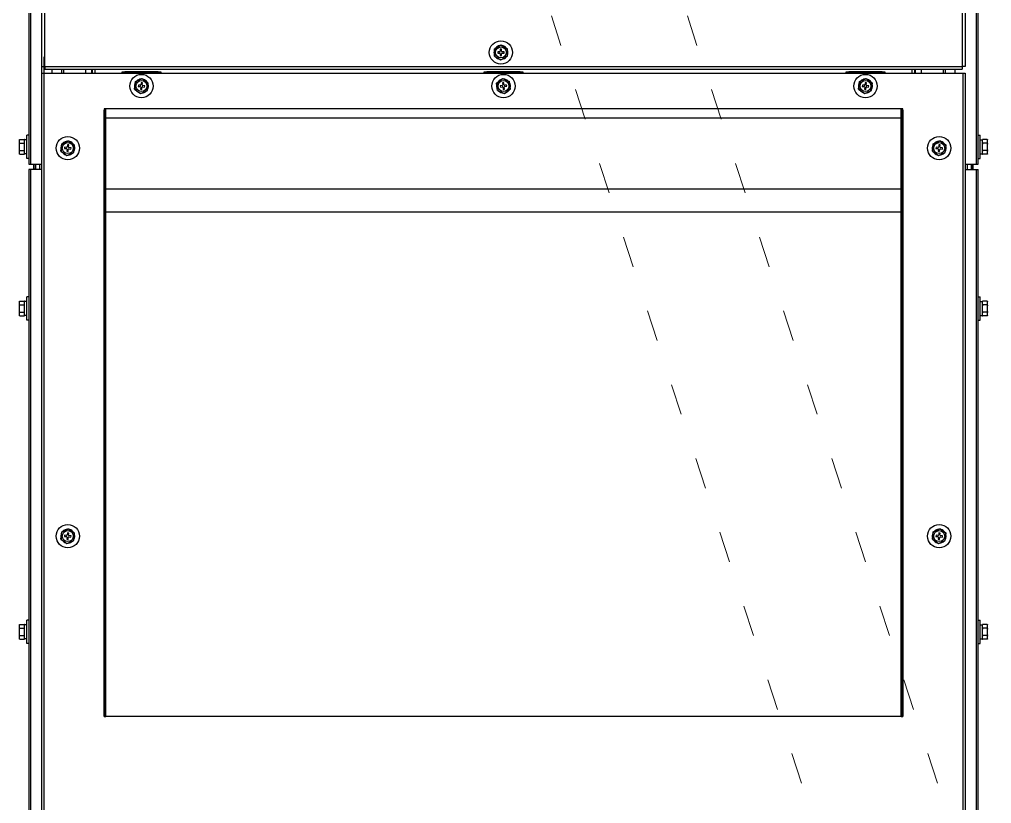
# Model space of a CAD drawing. Extents: x 59521 to 184406, y -1257 to 56672.
# Drawn here: x 88674 to 89426, y 14411 to 15017 of the extents above; entities that cross this region are included whole.
import ezdxf

# ---------------------------------------------------------------- set-up
doc = ezdxf.new("R2010")
doc.units = 0
doc.header["$MEASUREMENT"] = 0
doc.linetypes.add('ACAD_ISO03W100', pattern=[30, 12, -18])
doc.layers.get('0').update_dxf_attribs({"linetype": 'CONTINUOUS'})
for name, color, linetype in [('2401-01144-S-M6-16HWM_0', 7, 'CONTINUOUS'), ('4209-FSJT01_0', 7, 'CONTINUOUS'), ('4209-FSJT02_0', 7, 'CONTINUOUS'), ('4212-KH004_041_0', 7, 'CONTINUOUS'), ('4212-KH010_041_0', 7, 'CONTINUOUS'), ('4215-12269_4_0', 7, 'CONTINUOUS'), ('4215-12269_4_1_0', 7, 'CONTINUOUS'), ('4215-12269_4_4_0', 7, 'CONTINUOUS'), ('4215-19371_3_0', 7, 'CONTINUOUS'), ('4215-19372_1_0', 7, 'CONTINUOUS'), ('4215-19391_1_0', 7, 'CONTINUOUS'), ('4215-19398_1_0', 7, 'CONTINUOUS'), ('4215-19398_2_0', 7, 'CONTINUOUS'), ('4215-19398_3_0', 7, 'CONTINUOUS'), ('4215-19398_4_0', 7, 'CONTINUOUS'), ('4215-21660_1_0', 7, 'CONTINUOUS')]:
    doc.layers.add(name, color=color, linetype=linetype)
doc.layers.add('THICK', color=7, linetype='CONTINUOUS', lineweight=0)

# ---------------------------------------------------------------- blocks, each defined once
blk = doc.blocks.new('ETRYRTERRTERWDDASW')
at = {"layer": 'THICK', "color": 1, "linetype": 'ACAD_ISO03W100', "ltscale": 2}
for p, q in [((214128.38, 51356.57), (213334.9, 48924.57)), ((214233.57, 51356.57), (213440.09, 48924.57))]:
    blk.add_line(p, q, dxfattribs=at)
blk = doc.blocks.new('A$C5A9F4CD4')
at = {"layer": '2401-01144-S-M6-16HWM_0', "color": 87, "linetype": 'Continuous'}
for p, q in [((367.7, 1189.89), (372.7, 1192.77)), ((367.7, 1184.11), (367.7, 1189.89)), ((373.2, 1189.5), (372.2, 1189.5)), ((372.2, 1189.5), (372.2, 1188)), ((372.7, 1192.77), (377.7, 1189.89)), ((373.2, 1188), (373.2, 1189.5)), ((377.7, 1184.11), (377.7, 1189.89)), ((367.7, 1184.11), (372.7, 1181.23)), ((371.7, 1187.5), (370.2, 1187.5)), ((370.2, 1187.5), (370.2, 1186.5)), ((370.2, 1186.5), (371.7, 1186.5)), ((372.2, 1186), (372.2, 1184.5)), ((372.2, 1184.5), (373.2, 1184.5)), ((372.7, 1181.23), (377.7, 1184.11)), ((373.2, 1184.5), (373.2, 1186)), ((375.2, 1187.5), (373.7, 1187.5)), ((373.7, 1186.5), (375.2, 1186.5)), ((375.2, 1186.5), (375.2, 1187.5)), ((90.05, 1164.43), (95.34, 1166.74)), ((95.34, 1166.74), (99.99, 1163.31)), ((369.38, 1163.24), (373.97, 1166.73)), ((373.97, 1166.73), (379.3, 1164.49)), ((650.05, 1164.43), (655.34, 1166.74)), ((655.34, 1166.74), (659.99, 1163.31)), ((89.41, 1158.69), (90.05, 1164.43)), ((89.41, 1158.69), (94.06, 1155.26)), ((92.27, 1161.78), (92.16, 1160.78)), ((92.16, 1160.78), (93.65, 1160.61)), ((93.76, 1161.61), (92.27, 1161.78)), ((94.09, 1160.06), (93.92, 1158.57)), ((93.92, 1158.57), (94.92, 1158.46)), ((94.48, 1163.54), (94.31, 1162.05)), ((95.48, 1163.43), (94.48, 1163.54)), ((94.92, 1158.46), (95.09, 1159.95)), ((95.31, 1161.94), (95.48, 1163.43)), ((95.64, 1160.39), (97.13, 1160.22)), ((97.24, 1161.22), (95.75, 1161.39)), ((97.13, 1160.22), (97.24, 1161.22)), ((99.35, 1157.57), (99.99, 1163.31)), ((370.1, 1157.51), (369.38, 1163.24)), ((373.65, 1161.37), (372.16, 1161.18)), ((372.16, 1161.18), (372.28, 1160.19)), ((372.28, 1160.19), (373.77, 1160.38)), ((374.88, 1163.54), (373.89, 1163.42)), ((373.89, 1163.42), (374.08, 1161.93)), ((374.33, 1159.95), (374.52, 1158.46)), ((374.52, 1158.46), (375.51, 1158.58)), ((375.07, 1162.05), (374.88, 1163.54)), ((375.51, 1158.58), (375.32, 1160.07)), ((375.43, 1155.27), (380.02, 1158.76)), ((377.12, 1161.81), (375.63, 1161.62)), ((375.75, 1160.63), (377.24, 1160.82)), ((377.24, 1160.82), (377.12, 1161.81)), ((380.02, 1158.76), (379.3, 1164.49)), ((649.41, 1158.69), (650.05, 1164.43)), ((649.41, 1158.69), (654.06, 1155.26)), ((652.27, 1161.78), (652.16, 1160.78)), ((652.16, 1160.78), (653.65, 1160.61)), ((653.76, 1161.61), (652.27, 1161.78)), ((654.09, 1160.06), (653.92, 1158.57)), ((653.92, 1158.57), (654.92, 1158.46)), ((654.48, 1163.54), (654.31, 1162.05)), ((655.48, 1163.43), (654.48, 1163.54)), ((654.92, 1158.46), (655.09, 1159.95)), ((655.31, 1161.94), (655.48, 1163.43)), ((655.64, 1160.39), (657.13, 1160.22)), ((657.24, 1161.22), (655.75, 1161.39)), ((657.13, 1160.22), (657.24, 1161.22)), ((659.35, 1157.57), (659.99, 1163.31)), ((94.06, 1155.26), (99.35, 1157.57)), ((370.1, 1157.51), (375.43, 1155.27)), ((654.06, 1155.26), (659.35, 1157.57)), ((5.9, 1105), (5.9, 1123)), ((7.5, 1123), (5.9, 1123)), ((741.9, 1123), (743.5, 1123)), ((743.5, 1105), (743.5, 1123)), ((0.6, 1119.77), (0.3, 1119.47)), ((0.3, 1108.53), (0.3, 1119.47)), ((0.6, 1119.77), (4, 1119.77)), ((0.6, 1116.89), (4, 1116.89)), ((4.3, 1119.47), (4, 1119.77)), ((4.3, 1108.53), (4.3, 1119.47)), ((5.9, 1119.35), (4.3, 1119.35)), ((32.41, 1110.69), (33.05, 1116.43)), ((33.05, 1116.43), (38.34, 1118.74)), ((35.27, 1113.78), (35.16, 1112.78)), ((36.76, 1113.61), (35.27, 1113.78)), ((37.48, 1115.54), (37.31, 1114.05)), ((38.48, 1115.43), (37.48, 1115.54)), ((38.31, 1113.94), (38.48, 1115.43)), ((38.34, 1118.74), (42.99, 1115.31)), ((40.24, 1113.22), (38.75, 1113.39)), ((40.13, 1112.22), (40.24, 1113.22)), ((42.35, 1109.57), (42.99, 1115.31)), ((706.41, 1110.69), (707.05, 1116.43)), ((707.05, 1116.43), (712.34, 1118.74)), ((709.27, 1113.78), (709.16, 1112.78)), ((710.76, 1113.61), (709.27, 1113.78)), ((711.48, 1115.54), (711.31, 1114.05)), ((712.48, 1115.43), (711.48, 1115.54)), ((712.31, 1113.94), (712.48, 1115.43)), ((712.34, 1118.74), (716.99, 1115.31)), ((714.24, 1113.22), (712.75, 1113.39)), ((714.13, 1112.22), (714.24, 1113.22)), ((716.35, 1109.57), (716.99, 1115.31)), ((743.5, 1119.35), (745.1, 1119.35)), ((745.1, 1119.47), (745.37, 1119.74)), ((745.1, 1108.53), (745.1, 1119.47)), ((748.8, 1119.77), (745.4, 1119.77)), ((748.8, 1116.84), (745.4, 1116.84)), ((748.83, 1119.74), (749.1, 1119.47)), ((749.1, 1108.53), (749.1, 1119.47)), ((0.6, 1108.23), (0.3, 1108.53)), ((0.6, 1111.11), (4, 1111.11)), ((0.6, 1108.23), (4, 1108.23)), ((4.3, 1108.53), (4, 1108.23)), ((5.9, 1108.65), (4.3, 1108.65)), ((32.41, 1110.69), (37.06, 1107.26)), ((35.16, 1112.78), (36.65, 1112.61)), ((37.09, 1112.06), (36.92, 1110.57)), ((36.92, 1110.57), (37.92, 1110.46)), ((37.06, 1107.26), (42.35, 1109.57)), ((37.92, 1110.46), (38.09, 1111.95)), ((38.64, 1112.39), (40.13, 1112.22)), ((706.41, 1110.69), (711.06, 1107.26)), ((709.16, 1112.78), (710.65, 1112.61)), ((711.09, 1112.06), (710.92, 1110.57)), ((710.92, 1110.57), (711.92, 1110.46)), ((711.06, 1107.26), (716.35, 1109.57)), ((711.92, 1110.46), (712.09, 1111.95)), ((712.64, 1112.39), (714.13, 1112.22)), ((743.5, 1108.65), (745.1, 1108.65)), ((745.1, 1108.53), (745.4, 1108.23)), ((748.8, 1111.07), (745.4, 1111.07)), ((748.8, 1108.23), (745.4, 1108.23)), ((749.1, 1108.53), (748.8, 1108.23)), ((7.5, 1105), (5.9, 1105)), ((741.9, 1105), (743.5, 1105)), ((0.6, 994.77), (0.3, 994.47)), ((0.3, 983.53), (0.3, 994.47)), ((0.6, 994.77), (4, 994.77)), ((4.3, 994.47), (4, 994.77)), ((4.3, 983.53), (4.3, 994.47)), ((5.9, 994.35), (4.3, 994.35)), ((5.9, 980), (5.9, 998)), ((7.5, 998), (5.9, 998)), ((741.9, 998), (743.5, 998)), ((743.5, 980), (743.5, 998)), ((743.5, 994.35), (745.1, 994.35)), ((745.1, 994.47), (745.37, 994.74)), ((745.1, 983.53), (745.1, 994.47)), ((748.8, 994.77), (745.4, 994.77)), ((748.83, 994.74), (749.1, 994.47)), ((749.1, 983.53), (749.1, 994.47)), ((0.6, 991.89), (4, 991.89)), ((0.6, 986.11), (4, 986.11)), ((748.8, 991.84), (745.4, 991.84)), ((748.8, 986.07), (745.4, 986.07)), ((0.6, 983.23), (0.3, 983.53)), ((0.6, 983.23), (4, 983.23)), ((4.3, 983.53), (4, 983.23)), ((5.9, 983.65), (4.3, 983.65)), ((7.5, 980), (5.9, 980)), ((741.9, 980), (743.5, 980)), ((743.5, 983.65), (745.1, 983.65)), ((745.1, 983.53), (745.4, 983.23)), ((748.8, 983.23), (745.4, 983.23)), ((749.1, 983.53), (748.8, 983.23)), ((32.41, 810.69), (33.05, 816.43)), ((33.05, 816.43), (38.34, 818.74)), ((35.27, 813.78), (35.16, 812.78)), ((35.16, 812.78), (36.65, 812.61)), ((36.76, 813.61), (35.27, 813.78)), ((37.09, 812.06), (36.92, 810.57)), ((37.48, 815.54), (37.31, 814.05)), ((38.48, 815.43), (37.48, 815.54)), ((38.31, 813.94), (38.48, 815.43)), ((38.34, 818.74), (42.99, 815.31)), ((38.64, 812.39), (40.13, 812.22)), ((40.24, 813.22), (38.75, 813.39)), ((40.13, 812.22), (40.24, 813.22)), ((42.35, 809.57), (42.99, 815.31)), ((706.41, 810.69), (707.05, 816.43)), ((707.05, 816.43), (712.34, 818.74)), ((709.27, 813.78), (709.16, 812.78)), ((709.16, 812.78), (710.65, 812.61)), ((710.76, 813.61), (709.27, 813.78)), ((711.09, 812.06), (710.92, 810.57)), ((711.48, 815.54), (711.31, 814.05)), ((712.48, 815.43), (711.48, 815.54)), ((712.31, 813.94), (712.48, 815.43)), ((712.34, 818.74), (716.99, 815.31)), ((712.64, 812.39), (714.13, 812.22)), ((714.24, 813.22), (712.75, 813.39)), ((714.13, 812.22), (714.24, 813.22)), ((716.35, 809.57), (716.99, 815.31)), ((32.41, 810.69), (37.06, 807.26)), ((36.92, 810.57), (37.92, 810.46)), ((37.06, 807.26), (42.35, 809.57)), ((37.92, 810.46), (38.09, 811.95)), ((706.41, 810.69), (711.06, 807.26)), ((710.92, 810.57), (711.92, 810.46)), ((711.06, 807.26), (716.35, 809.57)), ((711.92, 810.46), (712.09, 811.95)), ((0.6, 744.77), (0.3, 744.47)), ((0.3, 733.53), (0.3, 744.47)), ((0.6, 744.77), (4, 744.77)), ((4.3, 744.47), (4, 744.77)), ((4.3, 733.53), (4.3, 744.47)), ((7.5, 748), (5.9, 748)), ((5.9, 730), (5.9, 748)), ((741.9, 748), (743.5, 748)), ((743.5, 730), (743.5, 748)), ((745.1, 744.47), (745.37, 744.74)), ((745.1, 733.53), (745.1, 744.47)), ((748.8, 744.77), (745.4, 744.77)), ((748.83, 744.74), (749.1, 744.47)), ((749.1, 733.53), (749.1, 744.47)), ((0.6, 741.89), (4, 741.89)), ((5.9, 744.35), (4.3, 744.35)), ((743.5, 744.35), (745.1, 744.35)), ((748.8, 741.84), (745.4, 741.84)), ((0.6, 733.23), (0.3, 733.53)), ((0.6, 736.11), (4, 736.11)), ((0.6, 733.23), (4, 733.23)), ((4.3, 733.53), (4, 733.23)), ((5.9, 733.65), (4.3, 733.65)), ((7.5, 730), (5.9, 730)), ((741.9, 730), (743.5, 730)), ((743.5, 733.65), (745.1, 733.65)), ((745.1, 733.53), (745.4, 733.23)), ((748.8, 736.07), (745.4, 736.07)), ((748.8, 733.23), (745.4, 733.23)), ((749.1, 733.53), (748.8, 733.23))]:
    blk.add_line(p, q, dxfattribs=at)
for centre, radius in [((372.7, 1187), 9), ((372.7, 1187), 4.25), ((94.7, 1161), 9), ((374.7, 1161), 9), ((654.7, 1161), 9), ((94.7, 1161), 4.25), ((374.7, 1161), 4.25), ((654.7, 1161), 4.25), ((37.7, 1113), 9), ((711.7, 1113), 9), ((37.7, 1113), 4.25), ((711.7, 1113), 4.25), ((37.7, 813), 9), ((711.7, 813), 9), ((37.7, 813), 4.25), ((711.7, 813), 4.25)]:
    blk.add_circle(centre, radius, dxfattribs=at)
for centre, radius, start, end in [((372.7, 1187), 5.35, 159.16031, 200.83969), ((372.7, 1187), 5.47, 144.00755, 155.99245), ((372.7, 1187), 5.35, 99.16031, 140.83969), ((372.7, 1187), 5.47, 84.00755, 95.99245), ((372.7, 1187), 5.35, 39.16031, 80.83969), ((372.7, 1187), 5.47, 24.00755, 35.99245), ((372.7, 1187), 5.35, 339.16031, 20.83969), ((372.7, 1187), 5.47, 204.00755, 215.99245), ((372.7, 1187), 5.35, 219.16031, 260.83969), ((371.7, 1188), 0.5, 270, 0), ((371.7, 1186), 0.5, 0, 90), ((372.7, 1187), 5.47, 264.00755, 275.99245), ((373.7, 1188), 0.5, 180, 270), ((373.7, 1186), 0.5, 90, 180), ((372.7, 1187), 5.35, 279.16031, 320.83969), ((372.7, 1187), 5.47, 324.00755, 335.99245), ((94.7, 1161), 5.35, 92.74915, 134.42854), ((94.7, 1161), 5.47, 77.5964, 89.58129), ((94.7, 1161), 5.35, 32.74915, 74.42854), ((374.7, 1161), 5.35, 106.37874, 148.05813), ((374.7, 1161), 5.47, 91.22599, 103.21088), ((374.7, 1161), 5.35, 46.37874, 88.05813), ((654.7, 1161), 5.35, 92.74915, 134.42854), ((654.7, 1161), 5.47, 77.5964, 89.58129), ((654.7, 1161), 5.35, 32.74915, 74.42854), ((94.7, 1161), 5.35, 152.74915, 194.42854), ((94.7, 1161), 5.47, 197.5964, 209.58129), ((94.7, 1161), 5.47, 137.5964, 149.58129), ((94.7, 1161), 5.35, 212.74915, 254.42854), ((93.59, 1160.12), 0.5, 353.58884, 83.58884), ((93.82, 1162.11), 0.5, 263.58884, 353.58884), ((95.58, 1159.89), 0.5, 83.58884, 173.58884), ((95.81, 1161.88), 0.5, 173.58884, 263.58884), ((94.7, 1161), 5.47, 317.5964, 329.58129), ((94.7, 1161), 5.47, 17.5964, 29.58129), ((94.7, 1161), 5.35, 332.74915, 14.42854), ((374.7, 1161), 5.35, 166.37874, 208.05813), ((374.7, 1161), 5.47, 151.22599, 163.21088), ((374.7, 1161), 5.47, 211.22599, 223.21088), ((373.58, 1161.87), 0.5, 277.21844, 7.21844), ((373.83, 1159.88), 0.5, 7.21844, 97.21844), ((375.57, 1162.12), 0.5, 187.21844, 277.21844), ((375.82, 1160.13), 0.5, 97.21844, 187.21844), ((374.7, 1161), 5.35, 286.37874, 328.05813), ((374.7, 1161), 5.47, 31.22599, 43.21088), ((374.7, 1161), 5.35, 346.37874, 28.05813), ((374.7, 1161), 5.47, 331.22599, 343.21088), ((654.7, 1161), 5.35, 152.74915, 194.42854), ((654.7, 1161), 5.47, 197.5964, 209.58129), ((654.7, 1161), 5.47, 137.5964, 149.58129), ((654.7, 1161), 5.35, 212.74915, 254.42854), ((653.59, 1160.12), 0.5, 353.58884, 83.58884), ((653.82, 1162.11), 0.5, 263.58884, 353.58884), ((655.58, 1159.89), 0.5, 83.58884, 173.58884), ((655.81, 1161.88), 0.5, 173.58884, 263.58884), ((654.7, 1161), 5.47, 317.5964, 329.58129), ((654.7, 1161), 5.47, 17.5964, 29.58129), ((654.7, 1161), 5.35, 332.74915, 14.42854), ((94.7, 1161), 5.47, 257.5964, 269.58129), ((94.7, 1161), 5.35, 272.74915, 314.42854), ((374.7, 1161), 5.35, 226.37874, 268.05813), ((374.7, 1161), 5.47, 271.22599, 283.21088), ((654.7, 1161), 5.47, 257.5964, 269.58129), ((654.7, 1161), 5.35, 272.74915, 314.42854), ((1.54, 1117.2), 3.56, 39.13645, 39.50124), ((37.7, 1113), 5.35, 152.74915, 194.42854), ((37.7, 1113), 5.47, 137.5964, 149.58129), ((37.7, 1113), 5.35, 92.74915, 134.42854), ((36.82, 1114.11), 0.5, 263.58884, 353.58884), ((37.7, 1113), 5.47, 77.5964, 89.58129), ((38.81, 1113.88), 0.5, 173.58884, 263.58884), ((37.7, 1113), 5.35, 32.74915, 74.42854), ((37.7, 1113), 5.47, 17.5964, 29.58129), ((37.7, 1113), 5.35, 332.74915, 14.42854), ((711.7, 1113), 5.35, 152.74915, 194.42854), ((711.7, 1113), 5.47, 137.5964, 149.58129), ((711.7, 1113), 5.35, 92.74915, 134.42854), ((710.82, 1114.11), 0.5, 263.58884, 353.58884), ((711.7, 1113), 5.47, 77.5964, 89.58129), ((712.81, 1113.88), 0.5, 173.58884, 263.58884), ((711.7, 1113), 5.35, 32.74915, 74.42854), ((711.7, 1113), 5.47, 17.5964, 29.58129), ((711.7, 1113), 5.35, 332.74915, 14.42854), ((747.91, 1117.18), 3.61, 140.86358, 141.28971), ((749.24, 1115.99), 5.38, 135.43477, 135.87557), ((744.96, 1115.99), 5.38, 44.12443, 44.56523), ((746.29, 1117.18), 3.61, 38.71029, 39.13642), ((3.06, 1110.8), 3.56, 219.13645, 219.50125), ((37.7, 1113), 5.47, 197.5964, 209.58129), ((37.7, 1113), 5.35, 212.74915, 254.42854), ((37.7, 1113), 5.47, 257.5964, 269.58129), ((36.59, 1112.12), 0.5, 353.58884, 83.58884), ((37.7, 1113), 5.35, 272.74915, 314.42854), ((38.58, 1111.89), 0.5, 83.58884, 173.58884), ((37.7, 1113), 5.47, 317.5964, 329.58129), ((711.7, 1113), 5.47, 197.5964, 209.58129), ((711.7, 1113), 5.35, 212.74915, 254.42854), ((711.7, 1113), 5.47, 257.5964, 269.58129), ((710.59, 1112.12), 0.5, 353.58884, 83.58884), ((711.7, 1113), 5.35, 272.74915, 314.42854), ((712.58, 1111.89), 0.5, 83.58884, 173.58884), ((711.7, 1113), 5.47, 317.5964, 329.58129), ((1.54, 992.2), 3.56, 39.13645, 39.50124), ((747.91, 992.18), 3.61, 140.86358, 141.28971), ((749.24, 990.99), 5.38, 135.43477, 135.87557), ((744.96, 990.99), 5.38, 44.12443, 44.56523), ((746.29, 992.18), 3.61, 38.71029, 39.13642), ((3.06, 985.8), 3.56, 219.13645, 219.50125), ((37.7, 813), 5.35, 152.74915, 194.42854), ((37.7, 813), 5.47, 137.5964, 149.58129), ((37.7, 813), 5.35, 92.74915, 134.42854), ((36.59, 812.12), 0.5, 353.58884, 83.58884), ((36.82, 814.11), 0.5, 263.58884, 353.58884), ((37.7, 813), 5.47, 77.5964, 89.58129), ((38.58, 811.89), 0.5, 83.58884, 173.58884), ((38.81, 813.88), 0.5, 173.58884, 263.58884), ((37.7, 813), 5.35, 32.74915, 74.42854), ((37.7, 813), 5.47, 17.5964, 29.58129), ((37.7, 813), 5.35, 332.74915, 14.42854), ((711.7, 813), 5.35, 152.74915, 194.42854), ((711.7, 813), 5.47, 137.5964, 149.58129), ((711.7, 813), 5.35, 92.74915, 134.42854), ((710.59, 812.12), 0.5, 353.58884, 83.58884), ((710.82, 814.11), 0.5, 263.58884, 353.58884), ((711.7, 813), 5.47, 77.5964, 89.58129), ((712.58, 811.89), 0.5, 83.58884, 173.58884), ((712.81, 813.88), 0.5, 173.58884, 263.58884), ((711.7, 813), 5.35, 32.74915, 74.42854), ((711.7, 813), 5.47, 17.5964, 29.58129), ((711.7, 813), 5.35, 332.74915, 14.42854), ((37.7, 813), 5.47, 197.5964, 209.58129), ((37.7, 813), 5.35, 212.74915, 254.42854), ((37.7, 813), 5.47, 257.5964, 269.58129), ((37.7, 813), 5.35, 272.74915, 314.42854), ((37.7, 813), 5.47, 317.5964, 329.58129), ((711.7, 813), 5.47, 197.5964, 209.58129), ((711.7, 813), 5.35, 212.74915, 254.42854), ((711.7, 813), 5.47, 257.5964, 269.58129), ((711.7, 813), 5.35, 272.74915, 314.42854), ((711.7, 813), 5.47, 317.5964, 329.58129), ((1.54, 742.2), 3.56, 39.13645, 39.50124), ((747.91, 742.18), 3.61, 140.86358, 141.28971), ((749.24, 740.99), 5.38, 135.43477, 135.87557), ((744.96, 740.99), 5.38, 44.12443, 44.56523), ((746.29, 742.18), 3.61, 38.71029, 39.13642), ((3.06, 735.8), 3.56, 219.13645, 219.50125)]:
    blk.add_arc(centre, radius, start, end, dxfattribs=at)
for points in [[(0.3, 1119.44), (0.39, 1119.56), (0.49, 1119.67), (0.6, 1119.77)], [(0.6, 1116.89), (0.49, 1116.99), (0.39, 1117.1), (0.3, 1117.22)], [(0.3, 1116.23), (0.39, 1116.45), (0.49, 1116.67), (0.6, 1116.89)], [(4.29, 1119.46), (4.2, 1119.57), (4.1, 1119.67), (4, 1119.77)], [(4, 1116.89), (4.11, 1116.99), (4.21, 1117.1), (4.3, 1117.22)], [(4.3, 1116.23), (4.21, 1116.45), (4.11, 1116.67), (4, 1116.89)], [(745.1, 1117.18), (745.19, 1117.06), (745.29, 1116.95), (745.4, 1116.84)], [(745.4, 1116.84), (745.29, 1116.63), (745.19, 1116.41), (745.1, 1116.18)], [(745.37, 1119.74), (745.28, 1119.65), (745.2, 1119.56), (745.12, 1119.46)], [(749.1, 1117.18), (749.01, 1117.06), (748.91, 1116.95), (748.8, 1116.84)], [(748.8, 1116.84), (748.91, 1116.63), (749.01, 1116.41), (749.1, 1116.18)], [(748.83, 1119.74), (748.92, 1119.65), (749, 1119.56), (749.08, 1119.46)], [(0.6, 1111.11), (0.49, 1111.33), (0.39, 1111.55), (0.3, 1111.77)], [(0.3, 1110.78), (0.39, 1110.9), (0.49, 1111.01), (0.6, 1111.11)], [(0.6, 1108.23), (0.5, 1108.33), (0.4, 1108.43), (0.31, 1108.54)], [(4, 1111.11), (4.11, 1111.33), (4.21, 1111.55), (4.3, 1111.77)], [(4.3, 1110.78), (4.21, 1110.9), (4.11, 1111.01), (4, 1111.11)], [(4, 1108.23), (4.11, 1108.33), (4.21, 1108.44), (4.3, 1108.56)], [(745.1, 1111.73), (745.19, 1111.5), (745.29, 1111.29), (745.4, 1111.07)], [(745.4, 1111.07), (745.29, 1110.97), (745.19, 1110.86), (745.1, 1110.74)], [(745.1, 1108.55), (745.19, 1108.45), (745.28, 1108.35), (745.37, 1108.26)], [(749.1, 1111.73), (749.01, 1111.5), (748.91, 1111.29), (748.8, 1111.07)], [(748.8, 1111.07), (748.9, 1110.97), (749.01, 1110.86), (749.1, 1110.74)], [(749.1, 1108.55), (749.01, 1108.45), (748.92, 1108.35), (748.83, 1108.26)], [(0.3, 994.44), (0.39, 994.56), (0.49, 994.67), (0.6, 994.77)], [(4.29, 994.46), (4.2, 994.57), (4.1, 994.67), (4, 994.77)], [(745.37, 994.74), (745.28, 994.65), (745.2, 994.56), (745.12, 994.46)], [(748.83, 994.74), (748.92, 994.65), (749, 994.56), (749.08, 994.46)], [(0.6, 991.89), (0.49, 991.99), (0.39, 992.1), (0.3, 992.22)], [(0.3, 991.23), (0.39, 991.45), (0.49, 991.67), (0.6, 991.89)], [(0.6, 986.11), (0.49, 986.33), (0.39, 986.55), (0.3, 986.77)], [(0.3, 985.78), (0.39, 985.9), (0.49, 986.01), (0.6, 986.11)], [(4, 991.89), (4.11, 991.99), (4.21, 992.1), (4.3, 992.22)], [(4.3, 991.23), (4.21, 991.45), (4.11, 991.67), (4, 991.89)], [(4, 986.11), (4.11, 986.33), (4.21, 986.55), (4.3, 986.77)], [(4.3, 985.78), (4.21, 985.9), (4.11, 986.01), (4, 986.11)], [(745.1, 992.18), (745.19, 992.06), (745.29, 991.95), (745.4, 991.84)], [(745.4, 991.84), (745.29, 991.63), (745.19, 991.41), (745.1, 991.18)], [(745.1, 986.73), (745.19, 986.5), (745.29, 986.29), (745.4, 986.07)], [(745.4, 986.07), (745.29, 985.97), (745.19, 985.86), (745.1, 985.74)], [(749.1, 992.18), (749.01, 992.06), (748.91, 991.95), (748.8, 991.84)], [(748.8, 991.84), (748.91, 991.63), (749.01, 991.41), (749.1, 991.18)], [(749.1, 986.73), (749.01, 986.5), (748.91, 986.29), (748.8, 986.07)], [(748.8, 986.07), (748.9, 985.97), (749.01, 985.86), (749.1, 985.74)], [(0.6, 983.23), (0.5, 983.33), (0.4, 983.43), (0.31, 983.54)], [(4, 983.23), (4.11, 983.33), (4.21, 983.44), (4.3, 983.56)], [(745.1, 983.55), (745.19, 983.45), (745.28, 983.35), (745.37, 983.26)], [(749.1, 983.55), (749.01, 983.45), (748.92, 983.35), (748.83, 983.26)], [(0.3, 744.44), (0.39, 744.56), (0.49, 744.67), (0.6, 744.77)], [(4.29, 744.46), (4.2, 744.57), (4.1, 744.67), (4, 744.77)], [(745.37, 744.74), (745.28, 744.65), (745.2, 744.56), (745.12, 744.46)], [(748.83, 744.74), (748.92, 744.65), (749, 744.56), (749.08, 744.46)], [(0.6, 741.89), (0.49, 741.99), (0.39, 742.1), (0.3, 742.22)], [(0.3, 741.23), (0.39, 741.45), (0.49, 741.67), (0.6, 741.89)], [(4, 741.89), (4.11, 741.99), (4.21, 742.1), (4.3, 742.22)], [(4.3, 741.23), (4.21, 741.45), (4.11, 741.67), (4, 741.89)], [(745.1, 742.18), (745.19, 742.06), (745.29, 741.95), (745.4, 741.84)], [(745.4, 741.84), (745.29, 741.63), (745.19, 741.41), (745.1, 741.18)], [(749.1, 742.18), (749.01, 742.06), (748.91, 741.95), (748.8, 741.84)], [(748.8, 741.84), (748.91, 741.63), (749.01, 741.41), (749.1, 741.18)], [(0.6, 736.11), (0.49, 736.33), (0.39, 736.55), (0.3, 736.77)], [(0.3, 735.78), (0.39, 735.9), (0.49, 736.01), (0.6, 736.11)], [(0.6, 733.23), (0.5, 733.33), (0.4, 733.43), (0.31, 733.54)], [(4, 736.11), (4.11, 736.33), (4.21, 736.55), (4.3, 736.77)], [(4.3, 735.78), (4.21, 735.9), (4.11, 736.01), (4, 736.11)], [(4, 733.23), (4.11, 733.33), (4.21, 733.44), (4.3, 733.56)], [(745.1, 736.73), (745.19, 736.5), (745.29, 736.29), (745.4, 736.07)], [(745.4, 736.07), (745.29, 735.97), (745.19, 735.86), (745.1, 735.74)], [(745.1, 733.55), (745.19, 733.45), (745.28, 733.35), (745.37, 733.26)], [(749.1, 736.73), (749.01, 736.5), (748.91, 736.29), (748.8, 736.07)], [(748.8, 736.07), (748.9, 735.97), (749.01, 735.86), (749.1, 735.74)], [(749.1, 733.55), (749.01, 733.45), (748.92, 733.35), (748.83, 733.26)]]:
    blk.add_open_spline(points, degree=3, dxfattribs=at)
at = {"layer": '4209-FSJT01_0', "color": 87, "linetype": 'Continuous'}
for p, q in [((65.8, 1143.5), (65.8, 1142.3)), ((67, 1143.5), (65.8, 1143.5)), ((683.6, 1143.5), (682.4, 1143.5)), ((683.6, 1142.3), (683.6, 1143.5)), ((66.8, 1123.5), (67, 1123.5)), ((682.4, 1123.5), (682.6, 1123.5))]:
    blk.add_line(p, q, dxfattribs=at)
at = {"layer": '4209-FSJT02_0', "color": 87, "linetype": 'Continuous'}
for p, q in [((66.8, 1123.5), (67, 1123.5)), ((682.6, 1123.5), (682.4, 1123.5))]:
    blk.add_line(p, q, dxfattribs=at)
at = {"layer": '4212-KH004_041_0', "color": 87, "linetype": 'Continuous'}
for p, q in [((33.2, 1171), (33.2, 1174)), ((34.7, 1171), (34.7, 1174)), ((51.7, 1171), (51.7, 1174)), ((56.2, 1171), (56.2, 1174)), ((12.7, 1100.5), (12.7, 1096.5)), ((15.7, 1100.5), (15.7, 1096.5))]:
    blk.add_line(p, q, dxfattribs=at)
at = {"layer": '4212-KH010_041_0', "color": 87, "linetype": 'Continuous'}
for p, q in [((693.2, 1174), (693.2, 1171)), ((697.7, 1174), (697.7, 1171)), ((714.7, 1174), (714.7, 1171)), ((716.2, 1174), (716.2, 1171)), ((733.7, 1096.5), (733.7, 1100.5)), ((736.7, 1096.5), (736.7, 1100.5))]:
    blk.add_line(p, q, dxfattribs=at)
at = {"layer": '4215-12269_4_0', "color": 87, "linetype": 'Continuous'}
for p, q in [((79.7, 1171), (79.7, 1172)), ((79.7, 1172), (109.7, 1172)), ((109.7, 1172), (109.7, 1171)), ((359.7, 1172), (389.7, 1172)), ((359.7, 1171), (359.7, 1172)), ((389.7, 1172), (389.7, 1171)), ((639.7, 1172), (669.7, 1172)), ((639.7, 1171), (639.7, 1172)), ((669.7, 1172), (669.7, 1171))]:
    blk.add_line(p, q, dxfattribs=at)
at = {"layer": '4215-12269_4_1_0', "color": 87, "linetype": 'Continuous'}
for p, q in [((56.7, 1171), (56.7, 1174)), ((58.9, 1171), (58.9, 1174)), ((690.5, 1174), (690.5, 1171)), ((692.7, 1174), (692.7, 1171))]:
    blk.add_line(p, q, dxfattribs=at)
at = {"layer": '4215-12269_4_4_0', "color": 87, "linetype": 'Continuous'}
for p, q in [((107.7, 1172), (81.7, 1172)), ((387.7, 1172), (361.7, 1172)), ((667.7, 1172), (641.7, 1172))]:
    blk.add_line(p, q, dxfattribs=at)
for centre, start, end in [((81.7, 1170), 90, 149.40111), ((107.7, 1170), 30.59889, 90), ((361.7, 1170), 90, 149.40111), ((387.7, 1170), 30.59889, 90), ((641.7, 1170), 90, 149.40111), ((667.7, 1170), 30.59889, 90)]:
    blk.add_arc(centre, 2, start, end, dxfattribs=at)
at = {"layer": '4215-19371_3_0', "color": 87, "linetype": 'Continuous'}
for p, q in [((11.3, 1100.5), (11.3, 1096.7)), ((12.5, 1100.5), (12.5, 1096.7)), ((736.9, 1096.7), (736.9, 1100.5)), ((738.1, 1096.7), (738.1, 1100.5)), ((7.5, 1096.5), (7.5, 101)), ((7.5, 1096.5), (7.5, 101)), ((17.7, 1096.5), (7.5, 1096.5)), ((8.9, 1096.5), (8.9, 101)), ((8.9, 1096.5), (8.9, 101)), ((12.5, 1096.7), (11.3, 1096.7)), ((731.7, 1096.5), (741.9, 1096.5)), ((736.9, 1096.7), (738.1, 1096.7)), ((740.5, 101), (740.5, 1096.5)), ((741.9, 101), (741.9, 1096.5))]:
    blk.add_line(p, q, dxfattribs=at)
for centre, radius, start, end in [((11.1, 1096.7), 0.2, 270, 0), ((11.1, 1096.7), 1.4, 351.77795, 0), ((738.3, 1096.7), 1.4, 180, 188.22205), ((738.3, 1096.7), 0.2, 180, 270)]:
    blk.add_arc(centre, radius, start, end, dxfattribs=at)
at = {"layer": '4215-19372_1_0', "color": 87, "linetype": 'Continuous'}
for p, q in [((7.5, 2112.6), (7.5, 1100.5)), ((8.9, 2112.6), (8.9, 1100.5)), ((740.5, 1100.5), (740.5, 2112.6)), ((741.9, 1100.5), (741.9, 2112.6)), ((25.5, 1171), (25.5, 1174)), ((723.9, 1174), (723.9, 1171)), ((7.5, 1100.5), (17.7, 1100.5)), ((731.7, 1100.5), (741.9, 1100.5))]:
    blk.add_line(p, q, dxfattribs=at)
at = {"layer": '4215-19391_1_0', "color": 87, "linetype": 'Continuous'}
for p, q in [((17.7, 388), (17.7, 1183.5)), ((19.4, 388), (19.4, 1183.5)), ((17.7, 388), (17.7, 1171)), ((17.7, 1171), (731.7, 1171)), ((19.4, 388), (19.4, 1171)), ((730, 1171), (730, 388)), ((731.7, 1171), (731.7, 388))]:
    blk.add_line(p, q, dxfattribs=at)
at = {"layer": '4215-19398_1_0', "color": 87, "linetype": 'Continuous'}
for p, q in [((67, 673.5), (67, 1143.5)), ((682.4, 1143.5), (67, 1143.5)), ((682.4, 673.5), (682.4, 1143.5)), ((65.8, 673.5), (65.8, 1142.3)), ((65.8, 1142.3), (66.8, 1142.3)), ((65.8, 1136.18), (66.8, 1136.18)), ((66.8, 673.5), (66.8, 1142.3)), ((682.4, 1136.18), (67, 1136.18)), ((683.6, 1142.3), (682.6, 1142.3)), ((682.6, 1142.3), (682.6, 673.5)), ((683.6, 1136.18), (682.6, 1136.18)), ((683.6, 1142.3), (683.6, 673.5)), ((67, 1123.3), (66.8, 1123.3)), ((682.4, 1123.3), (682.6, 1123.3)), ((65.8, 1081.18), (66.8, 1081.18)), ((682.4, 1081.18), (67, 1081.18)), ((683.6, 1081.18), (682.6, 1081.18)), ((65.8, 1063.5), (66.8, 1063.5)), ((682.4, 1063.5), (67, 1063.5)), ((683.6, 1063.5), (682.6, 1063.5)), ((65.8, 673.5), (67, 673.5)), ((682.4, 673.5), (67, 673.5)), ((682.4, 673.5), (683.6, 673.5))]:
    blk.add_line(p, q, dxfattribs=at)
for centre, radius, start, end in [((67, 1142.3), 1.2, 90, 180), ((682.4, 1142.3), 1.2, 0, 90), ((67, 1142.3), 0.2, 90, 180), ((682.4, 1142.3), 0.2, 0, 90)]:
    blk.add_arc(centre, radius, start, end, dxfattribs=at)
at = {"layer": '4215-19398_2_0', "color": 87, "linetype": 'Continuous'}
blk.add_line((682.4, 886.64), (682.6, 886.64), dxfattribs=at)
blk.add_ellipse((681.2, 880.18), major_axis=(0, 1.62), ratio=0.866025, start_param=-2.103689, end_param=-1.570796, dxfattribs=at)
at = {"layer": '4215-19398_3_0', "color": 87, "linetype": 'Continuous'}
blk.add_line((67, 886.64), (66.8, 886.64), dxfattribs=at)
blk.add_ellipse((68.2, 880.18), major_axis=(0, 1.62), ratio=0.866025, start_param=1.570796, end_param=2.103689, dxfattribs=at)
at = {"layer": '4215-19398_4_0', "color": 87, "linetype": 'Continuous'}
for p, q in [((67, 929.5), (66.8, 929.5)), ((682.6, 929.5), (682.4, 929.5)), ((66.8, 924.2), (67, 924.2)), ((66.8, 922.5), (67, 922.5)), ((682.4, 924.2), (682.6, 924.2)), ((682.4, 922.5), (682.6, 922.5))]:
    blk.add_line(p, q, dxfattribs=at)
at = {"layer": '4215-21660_1_0', "color": 87, "linetype": 'Continuous'}
for p, q in [((17.7, 1176), (17.7, 2114)), ((731.7, 2114), (731.7, 1176)), ((19.9, 1176), (19.9, 2111.8)), ((729.5, 2111.8), (729.5, 1176)), ((17.7, 1176), (19.9, 1176)), ((19.9, 1176), (19.9, 1174)), ((19.9, 1176), (729.5, 1176)), ((19.9, 1174), (729.5, 1174)), ((731.7, 1176), (729.5, 1176)), ((729.5, 1176), (729.5, 1174))]:
    blk.add_line(p, q, dxfattribs=at)

msp = doc.modelspace()

# ---------------------------------------------------------------- block references
at = {"xscale": -1}
msp.add_blockref('ETRYRTERRTERWDDASW', (302984.075, -35310.041), dxfattribs=at)
at = {"color": 3}
msp.add_blockref('A$C5A9F4CD4', (88673.783, 13804.528), dxfattribs=at)

doc.saveas('drawing.dxf')
